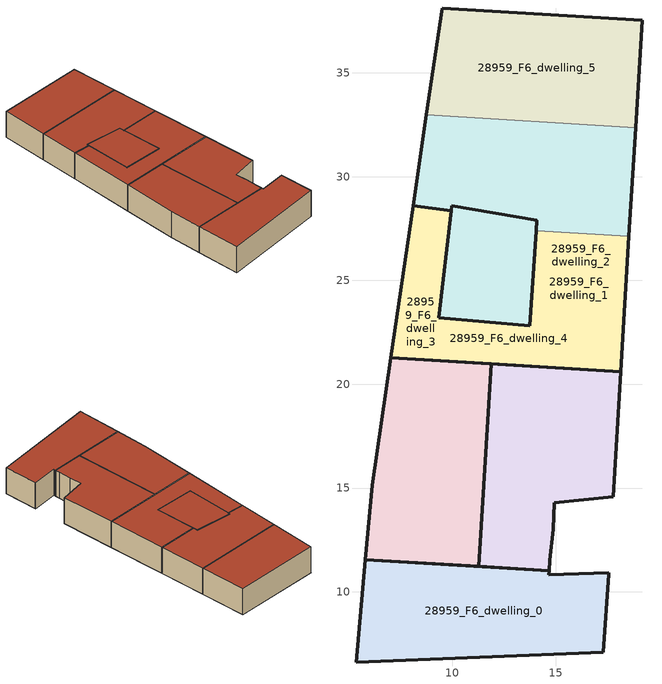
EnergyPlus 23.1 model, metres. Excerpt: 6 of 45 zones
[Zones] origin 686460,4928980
28959_F6_dwelling_0
 floor to 28959_F5_dwelling_0 (EU_floor_Construction): 17.28,7.08 17.54,10.84 17.55,10.92 14.66,10.83 14.67,11.02 11.3,11.22 5.83,11.56 5.39,6.62 z18; 11.3,11.22 11.89,20.99 7.05,21.28 6.15,15.14 5.83,11.56 z18; 14.71,11.51 14.89,13.01 14.92,14.29 17.76,14.59 18.12,20.61 11.89,20.99 11.3,11.22 14.67,11.02 z18
 wall outside (EU_wall_Construction): 5.39,6.62 5.83,11.56 14.67,11.02 14.66,10.83 17.55,10.92 17.54,10.84 17.28,7.08 5.39,6.62 z18:21
 roof outside (EU_roof_Construction): 17.55,10.92 17.54,10.84 17.28,7.08 5.39,6.62 5.83,11.56 11.3,11.22 14.67,11.02 14.66,10.83 z21; 11.89,20.99 11.3,11.22 5.83,11.56 6.15,15.14 7.05,21.28 z21; 18.12,20.61 17.76,14.59 14.92,14.29 14.89,13.01 14.71,11.51 14.67,11.02 11.3,11.22 11.89,20.99 z21
28959_F6_dwelling_1
 floor outside (EU_floor_Construction): 17.28,7.08 17.54,10.84 17.55,10.92 14.66,10.83 14.67,11.02 11.3,11.22 5.83,11.56 5.39,6.62 z18; 18.12,20.61 18.52,27.12 14.05,27.39 13.75,22.82 9.36,23.21 9.97,28.36 8.12,28.61 8.12,28.6 7.05,21.28 11.89,20.99 z18
 floor to 28959_F5_dwelling_1 (EU_floor_Construction): 11.3,11.22 11.89,20.99 7.05,21.28 6.15,15.14 5.83,11.56 z18
 wall outside (EU_wall_Construction): 6.15,15.14 7.05,21.28 11.89,20.99 11.3,11.22 5.83,11.56 6.15,15.14 z18:21
 roof outside (EU_roof_Construction): 17.55,10.92 17.54,10.84 17.28,7.08 5.39,6.62 5.83,11.56 11.3,11.22 14.67,11.02 14.66,10.83 z21; 11.89,20.99 11.3,11.22 5.83,11.56 6.15,15.14 7.05,21.28 z21; 18.52,27.12 18.12,20.61 11.89,20.99 7.05,21.28 8.12,28.6 8.12,28.61 9.97,28.36 9.36,23.21 13.75,22.82 14.05,27.39 z21
28959_F6_dwelling_2
 floor to 28959_F5_dwelling_2 (EU_floor_Construction): 17.28,7.08 17.54,10.84 17.55,10.92 14.66,10.83 14.67,11.02 11.3,11.22 5.83,11.56 5.39,6.62 z18; 14.71,11.51 14.89,13.01 14.92,14.29 17.76,14.59 18.12,20.61 11.89,20.99 11.3,11.22 14.67,11.02 z18; 18.12,20.61 18.52,27.12 14.05,27.39 13.75,22.82 9.36,23.21 9.97,28.36 8.12,28.61 8.12,28.6 7.05,21.28 11.89,20.99 z18
 wall outside (EU_wall_Construction): 17.76,14.59 14.92,14.29 14.89,13.01 14.71,11.51 14.67,11.02 11.3,11.22 11.89,20.99 18.12,20.61 17.76,14.59 z18:21
 roof outside (EU_roof_Construction): 17.55,10.92 17.54,10.84 17.28,7.08 5.39,6.62 5.83,11.56 11.3,11.22 14.67,11.02 14.66,10.83 z21; 18.12,20.61 17.76,14.59 14.92,14.29 14.89,13.01 14.71,11.51 14.67,11.02 11.3,11.22 11.89,20.99 z21; 18.52,27.12 18.12,20.61 11.89,20.99 7.05,21.28 8.12,28.6 8.12,28.61 9.97,28.36 9.36,23.21 13.75,22.82 14.05,27.39 z21
28959_F6_dwelling_3
 floor outside (EU_floor_Construction): 18.52,27.12 18.84,32.37 8.76,32.98 8.12,28.61 9.97,28.36 10,28.61 14.09,27.9 14.05,27.39 z18; 13.75,22.82 14.05,27.39 14.09,27.9 10,28.61 9.97,28.36 9.36,23.21 z18
 floor to 28959_F5_dwelling_3 (EU_floor_Construction): 18.12,20.61 18.52,27.12 14.05,27.39 13.75,22.82 9.36,23.21 9.97,28.36 8.12,28.61 8.12,28.6 7.05,21.28 11.89,20.99 z18; 11.3,11.22 11.89,20.99 7.05,21.28 6.15,15.14 5.83,11.56 z18; 14.71,11.51 14.89,13.01 14.92,14.29 17.76,14.59 18.12,20.61 11.89,20.99 11.3,11.22 14.67,11.02 z18
 wall outside (EU_wall_Construction): 18.52,27.12 18.12,20.61 7.05,21.28 8.12,28.6 8.12,28.61 9.97,28.36 9.36,23.21 13.75,22.82 14.05,27.39 z18:21
 wall to 28959_F6_dwelling_4 (EU_wall_Construction): 14.05,27.39 18.52,27.12 z18:21
 roof outside (EU_roof_Construction): 11.89,20.99 11.3,11.22 5.83,11.56 6.15,15.14 7.05,21.28 z21; 18.52,27.12 18.12,20.61 11.89,20.99 7.05,21.28 8.12,28.6 8.12,28.61 9.97,28.36 9.36,23.21 13.75,22.82 14.05,27.39 z21; 18.12,20.61 17.76,14.59 14.92,14.29 14.89,13.01 14.71,11.51 14.67,11.02 11.3,11.22 11.89,20.99 z21; 18.84,32.37 18.52,27.12 14.05,27.39 14.09,27.9 10,28.61 9.97,28.36 8.12,28.61 8.76,32.98 z21; 14.09,27.9 14.05,27.39 13.75,22.82 9.36,23.21 9.97,28.36 10,28.61 z21
28959_F6_dwelling_4
 floor to 28959_F5_dwelling_4 (EU_floor_Construction): 18.52,27.12 18.84,32.37 8.76,32.98 8.12,28.61 9.97,28.36 10,28.61 14.09,27.9 14.05,27.39 z18; 18.12,20.61 18.52,27.12 14.05,27.39 13.75,22.82 9.36,23.21 9.97,28.36 8.12,28.61 8.12,28.6 7.05,21.28 z18; 13.75,22.82 14.05,27.39 14.09,27.9 10,28.61 9.97,28.36 9.36,23.21 z18
 wall outside (EU_wall_Construction): 14.05,27.39 14.09,27.9 10,28.61 9.97,28.36 8.12,28.61 8.76,32.98 / 18.84,32.37 18.52,27.12 z18:21
 wall to 28959_F6_dwelling_5 (EU_wall_Construction): 8.76,32.98 18.84,32.37 z18:21
 roof outside (EU_roof_Construction): 18.52,27.12 18.12,20.61 7.05,21.28 8.12,28.6 8.12,28.61 9.97,28.36 9.36,23.21 13.75,22.82 14.05,27.39 z21; 18.84,32.37 18.52,27.12 14.05,27.39 14.09,27.9 10,28.61 9.97,28.36 8.12,28.61 8.76,32.98 z21; 14.09,27.9 14.05,27.39 13.75,22.82 9.36,23.21 9.97,28.36 10,28.61 z21
28959_F6_dwelling_5
 floor to 28959_F5_dwelling_5 (EU_floor_Construction): 18.84,32.37 19.16,37.54 9.52,38.13 8.76,32.98 z18
 wall outside (EU_wall_Construction): 8.76,32.98 9.52,38.13 19.16,37.54 18.84,32.37 z18:21
 roof outside (EU_roof_Construction): 19.16,37.54 18.84,32.37 8.76,32.98 9.52,38.13 z21
[Building]
EU S2 Campaign: North Axis {deg}=0; Terrain=City; Solar Distribution=FullExterior
[Site:Location]
Bologna: Latitude {deg}=44.5; Longitude {deg}=11.25; Time Zone {hr}=1; Elevation {m}=37
[SizingPeriod:WeatherFileDays]
AnnualSizingPeriod: Begin Month=1; Begin Day of Month=1; End Month=12; End Day of Month=31; Day of Week for Start Day=Monday; Use Weather File Daylight Saving Period=No; Use Weather File Rain and Snow Indicators=No
[MATERIAL]
EU_InternalMass_Material: Roughness=MediumRough; Thickness {m}=0.1; Conductivity {W/m-K}=1; Density {kg/m3}=1800; Specific Heat {J/kg-K}=900; Thermal Absorptance=0.9; Solar Absorptance=0.7; Visible Absorptance=0.7
[MATERIAL:NOMASS] Roughness=MediumRough; Thermal Absorptance=0.9; Solar Absorptance=0.7; Visible Absorptance=0.7
Name | Thermal Resistance {m2-K/W}
EU_wall_NoMass | 0.905828
EU_roof_NoMass | 0.37593
EU_floor_NoMass | 0.67114
[CONSTRUCTION]
EU_wall_Construction: EU_wall_NoMass
EU_roof_Construction: EU_roof_NoMass
EU_floor_Construction: EU_floor_NoMass
EU_InternalMass_Construction: EU_InternalMass_Material
[ZONE] Type=1; Multiplier=1; Ceiling Height {m}=autocalculate; Floor Area {m2}=autocalculate; Part of Total Floor Area=Yes
Name | Volume {m3}
28959_F6_dwelling_0 | 460.718
28959_F6_dwelling_1 | 465.189
28959_F6_dwelling_2 | 465.191
28959_F6_dwelling_3 | 681.65
28959_F6_dwelling_4 | 374.602
28959_F6_dwelling_5 | 153.565
[INTERNALMASS] Construction=EU_InternalMass_Construction
Name | Zone or ZoneList | Surface Area {m2}
28959_F6_dwelling_0_EU_InternalMass | 28959_F6_dwelling_0 | 59.7209
28959_F6_dwelling_1_EU_InternalMass | 28959_F6_dwelling_1 | 59.7217
28959_F6_dwelling_2_EU_InternalMass | 28959_F6_dwelling_2 | 51.3981
28959_F6_dwelling_3_EU_InternalMass | 28959_F6_dwelling_3 | 68.0504
28959_F6_dwelling_4_EU_InternalMass | 28959_F6_dwelling_4 | 59.7137
28959_F6_dwelling_5_EU_InternalMass | 28959_F6_dwelling_5 | 59.7231
[OTHEREQUIPMENT] Fuel Type=Electricity; Design Level Calculation Method=Watts/Area; Power per Zone Floor Area {W/m2}=1; Fraction Latent=0; Fraction Radiant=0; Fraction Lost=0; Carbon Dioxide Generation Rate {m3/s-W}=0; EndUse Subcategory=EU_Step8_InternalGains
Name | Zone or ZoneList or Space or SpaceList | Schedule
EU_Step8_InternalGain_28959_F6_dwelling_0_f000 | 28959_F6_dwelling_0 | EU_Step8_GainSchedule_28959_F6_dwelling_0_f000
EU_Step8_InternalGain_28959_F6_dwelling_1_f000 | 28959_F6_dwelling_1 | EU_Step8_GainSchedule_28959_F6_dwelling_1_f000
EU_Step8_InternalGain_28959_F6_dwelling_2_f000 | 28959_F6_dwelling_2 | EU_Step8_GainSchedule_28959_F6_dwelling_2_f000
EU_Step8_InternalGain_28959_F6_dwelling_3_f000 | 28959_F6_dwelling_3 | EU_Step8_GainSchedule_28959_F6_dwelling_3_f000
EU_Step8_InternalGain_28959_F6_dwelling_4_f000 | 28959_F6_dwelling_4 | EU_Step8_GainSchedule_28959_F6_dwelling_4_f000
EU_Step8_InternalGain_28959_F6_dwelling_5_f000 | 28959_F6_dwelling_5 | EU_Step8_GainSchedule_28959_F6_dwelling_5_f000
[ZONEVENTILATION:DESIGNFLOWRATE] Schedule=EU_AlwaysOn; Design Flow Rate Calculation Method=AirChanges/Hour; Air Changes per Hour {1/hr}=0.73129; Ventilation Type=Natural; Fan Pressure Rise {Pa}=0; Fan Total Efficiency=1; Constant Term Coefficient=1; Temperature Term Coefficient=0; Velocity Term Coefficient=0; Velocity Squared Term Coefficient=0; Minimum Indoor Temperature {C}=-100; Maximum Indoor Temperature {C}=100; Delta Temperature {deltaC}=-100; Minimum Outdoor Temperature {C}=-100; Maximum Outdoor Temperature {C}=100; Maximum Wind Speed {m/s}=40
Name | Zone or ZoneList or Space or SpaceList
EU_ConstantAir_28959_F6_dwelling_0 | 28959_F6_dwelling_0
EU_ConstantAir_28959_F6_dwelling_1 | 28959_F6_dwelling_1
EU_ConstantAir_28959_F6_dwelling_2 | 28959_F6_dwelling_2
EU_ConstantAir_28959_F6_dwelling_3 | 28959_F6_dwelling_3
EU_ConstantAir_28959_F6_dwelling_4 | 28959_F6_dwelling_4
EU_ConstantAir_28959_F6_dwelling_5 | 28959_F6_dwelling_5
[HVACTEMPLATE:THERMOSTAT] Constant Heating Setpoint {C}=20; Constant Cooling Setpoint {C}=50
EU_HeatOnly_28959_F4_dwelling_2; EU_HeatOnly_28959_F4_dwelling_3; EU_HeatOnly_28959_F4_dwelling_4; EU_HeatOnly_28959_F4_dwelling_5; EU_HeatOnly_28959_F5_dwelling_0; EU_HeatOnly_28959_F5_dwelling_1; EU_HeatOnly_28959_F5_dwelling_2; EU_HeatOnly_28959_F5_dwelling_3; EU_HeatOnly_28959_F5_dwelling_4; EU_HeatOnly_28959_F5_dwelling_5; EU_HeatOnly_28959_F6_dwelling_0; EU_HeatOnly_28959_F6_dwelling_1; EU_HeatOnly_28959_F6_dwelling_2; EU_HeatOnly_28959_F6_dwelling_3; EU_HeatOnly_28959_F6_dwelling_4; EU_HeatOnly_28959_F6_dwelling_5
[HVACTEMPLATE:ZONE:IDEALLOADSAIRSYSTEM] System Availability Schedule=EU_AlwaysOn; Maximum Heating Supply Air Temperature {C}=50; Minimum Cooling Supply Air Temperature {C}=13; Maximum Heating Supply Air Humidity Ratio {kgWater/kgDryAir}=0.0156; Minimum Cooling Supply Air Humidity Ratio {kgWater/kgDryAir}=0.0077; Heating Limit=NoLimit; Cooling Limit=NoLimit; Heating Availability Schedule=EU_AlwaysOn; Cooling Availability Schedule=EU_CoolingOff; Dehumidification Control Type=ConstantSensibleHeatRatio; Cooling Sensible Heat Ratio=0.7; Dehumidification Setpoint {percent}=60; Humidification Control Type=None; Humidification Setpoint {percent}=30; Outdoor Air Method=None; Outdoor Air Flow Rate per Person {m3/s}=0.00944; Outdoor Air Flow Rate per Zone Floor Area {m3/s-m2}=0; Outdoor Air Flow Rate per Zone {m3/s}=0; Demand Controlled Ventilation Type=None; Outdoor Air Economizer Type=NoEconomizer; Heat Recovery Type=None; Sensible Heat Recovery Effectiveness=0.7; Latent Heat Recovery Effectiveness=0.65
Name | Template Thermostat
28959_F6_dwelling_0 | EU_HeatOnly_28959_F6_dwelling_0
28959_F6_dwelling_1 | EU_HeatOnly_28959_F6_dwelling_1
28959_F6_dwelling_2 | EU_HeatOnly_28959_F6_dwelling_2
28959_F6_dwelling_3 | EU_HeatOnly_28959_F6_dwelling_3
28959_F6_dwelling_4 | EU_HeatOnly_28959_F6_dwelling_4
28959_F6_dwelling_5 | EU_HeatOnly_28959_F6_dwelling_5
[SIZING:ZONE] Zone Cooling Design Supply Air Temperature Input Method=SupplyAirTemperature; Zone Cooling Design Supply Air Temperature {C}=13; Zone Heating Design Supply Air Temperature Input Method=SupplyAirTemperature; Zone Heating Design Supply Air Temperature {C}=50; Zone Cooling Design Supply Air Humidity Ratio {kgWater/kgDryAir}=0.008; Zone Heating Design Supply Air Humidity Ratio {kgWater/kgDryAir}=0.008; Cooling Design Air Flow Method=DesignDay; Cooling Design Air Flow Rate {m3/s}=0; Cooling Minimum Air Flow per Zone Floor Area {m3/s-m2}=0.000762; Cooling Minimum Air Flow {m3/s}=0; Cooling Minimum Air Flow Fraction=0.2; Heating Design Air Flow Method=DesignDay; Heating Design Air Flow Rate {m3/s}=0; Heating Maximum Air Flow per Zone Floor Area {m3/s-m2}=0.002032; Heating Maximum Air Flow {m3/s}=0.141576; Heating Maximum Air Flow Fraction=0.3; Account for Dedicated Outdoor Air System=No; Dedicated Outdoor Air System Control Strategy=NeutralSupplyAir; Dedicated Outdoor Air Low Setpoint Temperature for Design {C}=autosize; Dedicated Outdoor Air High Setpoint Temperature for Design {C}=autosize; Zone Load Sizing Method=Sensible Load Only No Latent Load; Zone Latent Cooling Design Supply Air Humidity Ratio Input Method=HumidityRatioDifference; Zone Cooling Design Supply Air Humidity Ratio Difference {kgWater/kgDryAir}=0.005; Zone Latent Heating Design Supply Air Humidity Ratio Input Method=HumidityRatioDifference; Zone Humidification Design Supply Air Humidity Ratio Difference {kgWater/kgDryAir}=0.005
28959_F6_dwelling_0; 28959_F6_dwelling_1; 28959_F6_dwelling_2; 28959_F6_dwelling_3; 28959_F6_dwelling_4; 28959_F6_dwelling_5
[SCHEDULE:CONSTANT]
Name | Hourly Value
EU_AlwaysOn | 1
EU_CoolingOff | 0
[SCHEDULE:FILE] Column Number=1; Rows to Skip at Top=0; Number of Hours of Data=8760; Column Separator=Comma; Interpolate to Timestep=No; Minutes per Item=60; Adjust Schedule for Daylight Savings=Yes
Name | File
EU_Step8_GainSchedule_28959_F6_dwelling_0_f000 | 28959_F6_dwelling_0_gain.csv
EU_Step8_GainSchedule_28959_F6_dwelling_1_f000 | 28959_F6_dwelling_1_gain.csv
EU_Step8_GainSchedule_28959_F6_dwelling_2_f000 | 28959_F6_dwelling_2_gain.csv
EU_Step8_GainSchedule_28959_F6_dwelling_3_f000 | 28959_F6_dwelling_3_gain.csv
EU_Step8_GainSchedule_28959_F6_dwelling_4_f000 | 28959_F6_dwelling_4_gain.csv
EU_Step8_GainSchedule_28959_F6_dwelling_5_f000 | 28959_F6_dwelling_5_gain.csv
